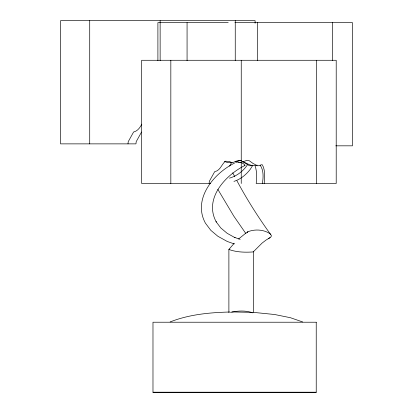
<?xml version="1.0" encoding="UTF-8"?>
<svg xmlns="http://www.w3.org/2000/svg" width="413" height="413" viewBox="0 0 413 413"><rect width="100%" height="100%" fill="white"/><g stroke="black" fill="none" stroke-linecap="round" stroke-linejoin="round"><path stroke-width="0.62" d="M264.16 183.496C264.754 177.322 265.409 170.435 262.348 164.802L261.197 164.782L259.421 165.67L257.542 165.783L252.968 163.398L249.266 160.745L246.897 160.399L240.299 162.588M262.384 183.496C263.36 177.456 263.83 170.424 260.169 165.169M127.994 143.869L128.221 141.69L133.575 132.026C137.581 131.102 140.069 127.602 141.809 124.132M209.102 183.496L209.334 181.317L214.688 171.653C220.341 170.652 221.513 164.405 225.374 161.209L229.36 161.431L231.791 162.691C235.049 162.324 237.831 159.428 241.295 160.745M246.747 232.834L247.888 231.76L247.211 232.421M229.618 166.14L231.141 163.285L232.023 162.454M235.746 162.572L235.916 162.263C238.988 161.633 243.081 162.696 245.054 165.185L244.883 165.494C225.137 175.324 203.624 198.906 216.293 222.018L216.056 221.683L220.759 227.919L227.15 233.304L235.033 237.681L234.316 237.299L240.159 239.364M247.475 164.653L246.561 166.134C242.302 171.813 236.344 176.16 229.504 178.148M252.844 165.215L250.221 169.361C246.06 174.782 240.526 179.319 233.944 181.395M141.545 132.026L136.192 141.69L135.96 143.869L60.556 143.869L60.556 20.65L255.1 20.65L255.1 23.231M254.021 251.145L262.136 243.05L266.194 239.958L270.03 237.702L271.119 236.67L271.377 235.503C258.755 218.033 247.072 199.784 236.928 180.718M234.243 243.242L228.89 249.447L228.89 312.564M238.59 238.977L246.344 232.741M229.308 249.132L228.89 249.447C236.427 252.271 245.172 252.493 253.21 251.93L253.634 251.62L253.21 251.233M234.507 163.104C213.531 173.501 192.37 199.195 205.4 223.123L210.816 230.33L217.857 236.262L227.258 241.466L234.228 243.928M252.343 165.226L251.455 165.67L249.571 165.783L242.684 161.736M247.846 231.781C255.079 228.848 264.49 229.52 270.789 234.285M268.187 238.538L270.03 237.702M244.413 165.69L244.883 165.494M257.191 165.138C252.25 167.208 247.32 163.424 242.89 161.54M170.141 321.928C189.123 314.432 209.742 312.507 229.989 312.011M230.547 312.424C237.743 310.674 245.771 310.318 252.802 312.847M230.939 162.273L227.878 162.691L224.435 161.431M231.905 311.944L252.338 312.347M228.208 22.601L157.9 22.601L157.9 60.665M234.894 22.601L352.444 22.601L352.444 145.825L335.754 145.825M210.692 183.496L141.664 183.496L141.664 60.277L336.208 60.277L336.208 183.496L256.189 183.496C256.943 177.631 256.989 171.586 255.12 165.897M152.98 392.205L316.229 392.205M253.613 312.388L274.614 314.505L290.453 317.726L302.605 321.928M235.121 161.271L237.325 161.431L239.272 162.438M238.528 160.456L241.316 160.745M245.926 233.65L233.83 216.169L217.821 189.34M232.741 172.83L234.832 176.774M332.599 22.601L332.599 60.665M316.363 60.277L316.363 183.496M257.48 22.601L257.48 60.665M253.634 251.62L253.634 312.564M241.244 60.277L241.244 183.496M235.25 20.65L235.25 60.649M187.068 22.601L187.068 60.665M170.832 60.277L170.832 183.496M160.136 20.65L160.136 60.649M89.719 20.65L89.719 143.869M316.229 322.223L152.98 322.223L152.98 392.35L316.229 392.35L316.229 322.223"/></g></svg>
